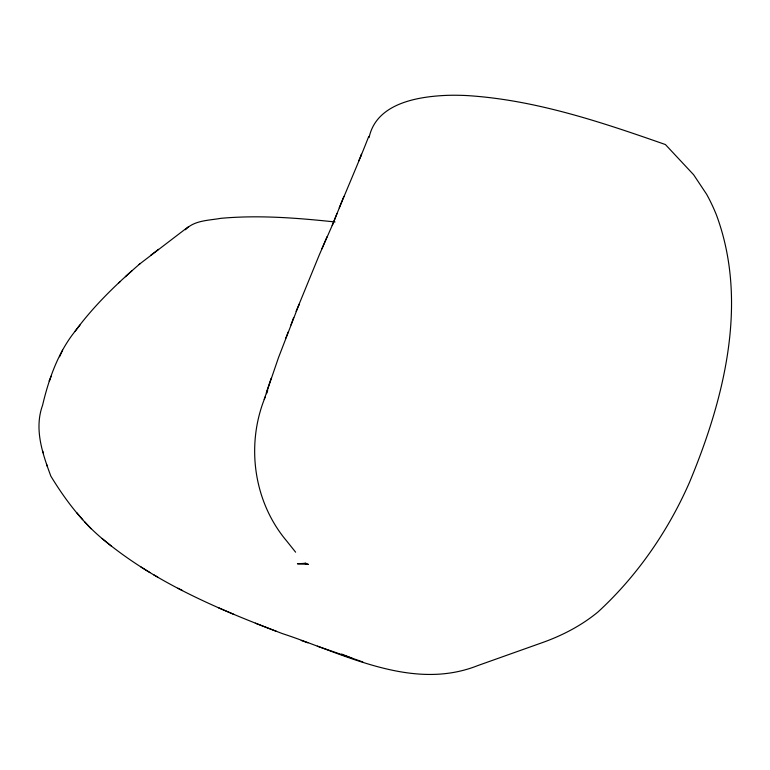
<?xml version="1.0" encoding="UTF-8"?>
<svg xmlns="http://www.w3.org/2000/svg" width="770" height="770" viewBox="0 0 770 770"><rect width="100%" height="100%" fill="white"/><g stroke="black" fill="none" stroke-linecap="round" stroke-linejoin="round"><path stroke-width="1.16" d="M369.071 137.618C376.261 103.382 417.321 96.597 446.802 95.365A104.932 32.08 9.8 0 1 466.928 95.567C535.4 99.84 601.129 122.045 665.415 144.548L693.664 174.79L706.648 194.329A410.227 186.369 -70.8 0 1 716.447 215.003C748.825 302.466 724.041 399.466 689.497 482.347C668.216 530.953 637.146 576.008 598.011 611.948C581.591 625.51 562.437 635.471 542.426 642.594L477.804 665.578C412.017 691.681 344.257 653.826 282.407 633.604C218.853 609.474 154.626 582.582 102.035 538.49C81.331 521.155 64.815 499.056 50.839 476.13C42.533 453.617 33.938 429.054 42.581 405.251C48.741 379.081 58.125 352.4 75.123 331.235C93.738 305.892 116.453 284.034 140.207 263.552M296.084 311.34L299.126 304.227L278.49 357.636L264.206 399.361M271.175 378.243L266.353 392.729M336.981 213.56L332.265 225.437C344.017 195.561 357.116 166.349 368.743 136.425M265.265 396.925C245.697 444.396 253.397 501.713 286.815 541.156L295.613 552.177M290.964 324.93L293.668 317.5M343.872 196.466L339.233 207.852M298.664 305.267L319.396 254.649L332.428 224.936M266.487 393.768L267.71 390.602M285.805 338.117L288.172 332.005M49.829 379.562L49.241 381.063L51.157 376.261M327.067 236.679L321.87 248.816M358.695 161.017L361.544 154.25L360.726 156.137M59.54 356.76L62.582 350.215M185.416 229.758C194.146 220.268 208.959 220.47 220.778 218.334C258.836 214.878 297.153 217.948 335.046 221.962M80.041 324.988L75.123 331.235M118.888 282.831L119.918 281.858M132.113 270.578L125.395 276.709M139.091 264.447L188.092 226.977M158.524 249.336L150.564 255.409M305.757 563.293L297.441 563.775L308.414 564.41L305.757 563.293L306.085 564.275L305.084 563.197M317.365 646.146L362.834 661.95M301.234 640.476L307.894 642.825M255.37 623.18L276.517 631.381M341.553 654.057L351.967 658.148M218.439 607.742L233.993 614.441M177.918 588.222L182.538 590.551M153.673 574.795L157.686 577.086M140.929 566.97L149.871 572.543M102.035 538.49L111.255 546.026M84.517 521.685L91.052 528.759M76.663 512.579L82.746 519.692M46.585 464.31L47.143 466.1M42.725 451.037L43.216 452.827"/></g></svg>
